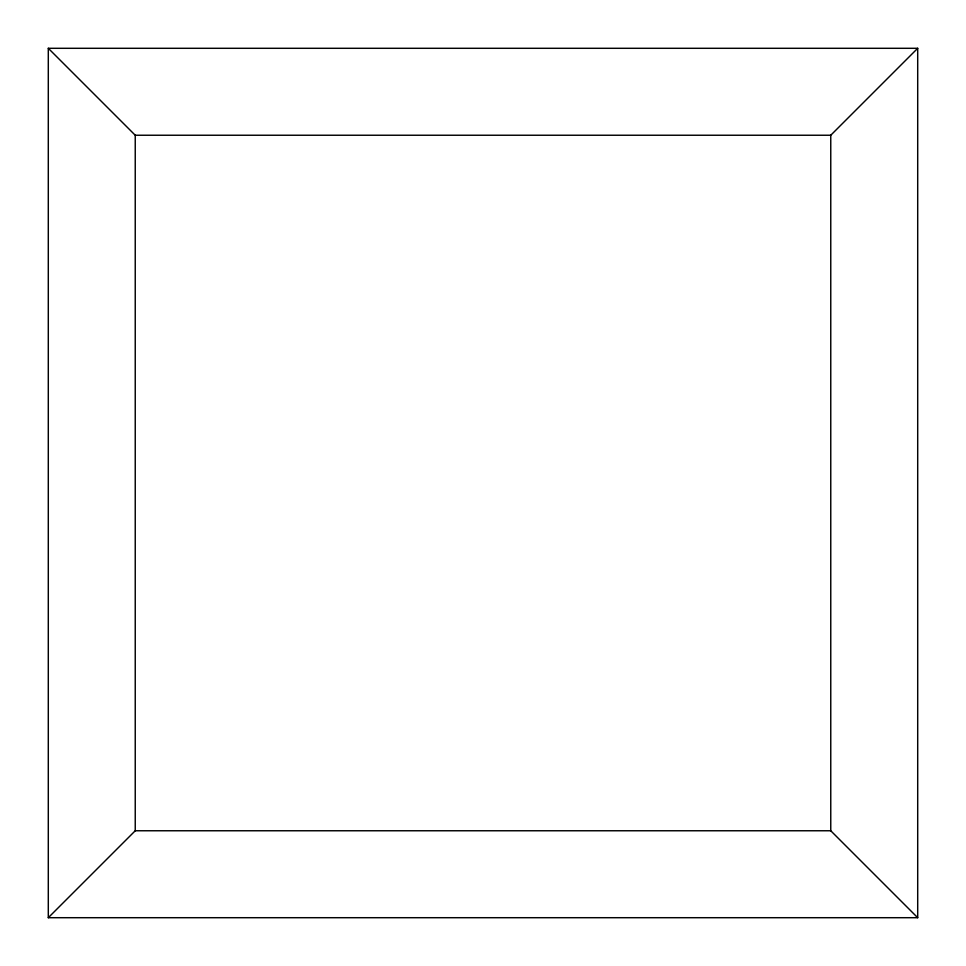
<?xml version="1.0" encoding="UTF-8"?>
<svg xmlns="http://www.w3.org/2000/svg" width="966" height="966" viewBox="0 0 966 966"><rect width="100%" height="100%" fill="white"/><g stroke="black" fill="none" stroke-linecap="round" stroke-linejoin="round"><path stroke-width="1.45" d="M48.3 917.7L135.24 830.76L135.24 135.24L48.3 48.3L48.3 917.7L917.7 917.7L917.7 48.3L48.3 48.3M917.7 917.7L830.76 830.76L830.76 135.24L917.7 48.3M135.24 135.24L830.76 135.24M135.24 830.76L830.76 830.76"/></g></svg>
